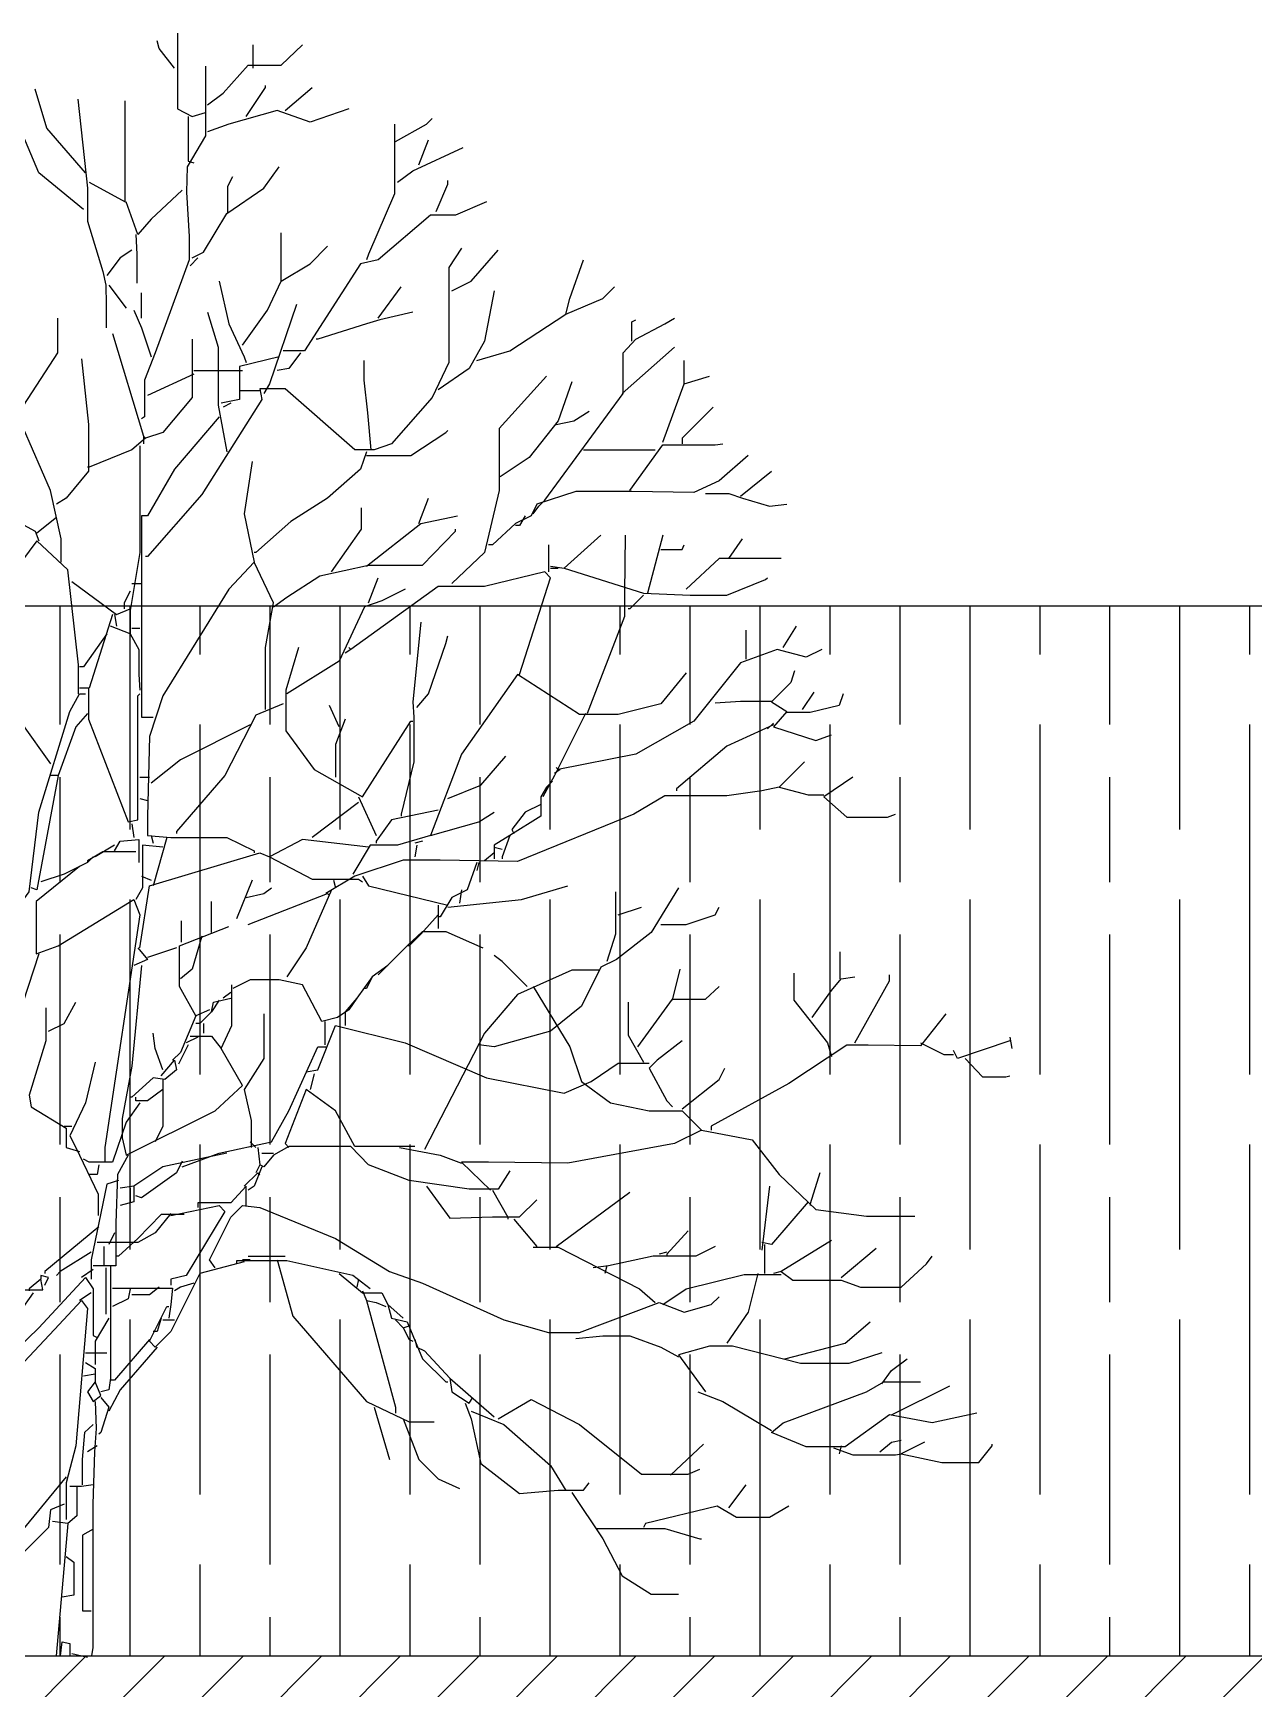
# Model space of a CAD drawing. Header units: centimetres. Extents: x 2004 to 13885, y -3131 to 5891.
# Drawn here: x 3012.3 to 3361.2, y 2763.4 to 3236.4 of the extents above; entities that cross this region are included whole.
import ezdxf

# ---------------------------------------------------------------- set-up
doc = ezdxf.new("R2010")
doc.units = ezdxf.units.CM

msp = doc.modelspace()

# ---------------------------------------------------------------- hatches: boundary and pattern name
at = {"transparency": 33554508}
h = msp.add_hatch(dxfattribs=at)
h.set_pattern_fill('GOST_WOOD', color=256, scale=10)
h.set_pattern_definition([(90, (-8e-06, 418.805), (60, -4e-15), [100, -20]), (90, (20, 398.805), (60, -4e-15), [60, -15, 30, -15]), (90, (40, 368.805), (60, -4e-15), [100, -20])])
h.paths.add_polyline_path([(2004.42, 3072.8), (2004.42, 2472.8), (2204.42, 2472.8), (2204.42, 2492.8), (2354.42, 2492.8), (2354.42, 2742.8), (2204.42, 2742.8), (2204.42, 2772.8), (2354.42, 2772.8), (3654.42, 2772.8), (3804.42, 2772.8), (3804.42, 2742.8), (3654.42, 2742.8), (3654.42, 2492.8), (3804.42, 2492.8), (3804.42, 2472.8), (4004.42, 2472.8), (4004.42, 3072.8)])
h.paths.add_polyline_path([(3154.42, 2742.8), (2854.42, 2742.8), (2854.42, 2492.8), (3154.42, 2492.8)], flags=17)
h = msp.add_hatch(dxfattribs=at)
h.set_pattern_fill('ANSI31', color=256, scale=5)
h.set_pattern_definition([(45, (-8e-06, 418.805), (-11.22532, 11.22532), [])])
h.paths.add_polyline_path([(2804.42, 2492.8), (2804.42, 2742.8), (2774.42, 2742.8), (2774.42, 2492.8)])
h.paths.add_polyline_path([(3154.42, 2492.8), (3184.42, 2492.8), (3184.42, 2742.8), (3154.42, 2742.8)])
h.paths.add_polyline_path([(3654.42, 2742.8), (3624.42, 2742.8), (3624.42, 2492.8), (3654.42, 2492.8)])
h.paths.add_polyline_path([(3654.42, 2742.8), (3804.42, 2742.8), (3804.42, 2772.8), (3654.42, 2772.8), (2354.42, 2772.8), (2204.42, 2772.8), (2204.42, 2742.8), (2354.42, 2742.8)])
h.paths.add_polyline_path([(2354.42, 2492.8), (2384.42, 2492.8), (2384.42, 2742.8), (2354.42, 2742.8)])

# ---------------------------------------------------------------- linework, layer by layer
for p, q in [((2004.42, 3072.8), (4004.42, 3072.8)), ((2354.42, 2772.8), (3654.42, 2772.8))]:
    msp.add_line(p, q)
at = {"color": 84}
for points in [[(3053.59, 3236.38), (3053.59, 3214.79), (3057.75, 3212.57), (3061.62, 3213.68)], [(3052.76, 3226.41), (3048.33, 3231.95), (3047.78, 3234.16)], [(3062.17, 3215.89), (3066.61, 3219.21), (3073.8, 3227.24), (3083.22, 3227.24), (3089.3, 3233.06)], [(3075.19, 3226.41), (3075.19, 3233.06)], [(3061.62, 3226.97), (3061.62, 3207.03), (3056.36, 3198.18), (3056.22, 3190.98), (3056.98, 3178.24), (3056.98, 3171.6), (3047.23, 3145.02), (3044.18, 3137.27), (3044.18, 3126.75), (3043.35, 3126.2)], [(3073.25, 3212.57), (3078.78, 3220.88), (3078.78, 3221.43)], [(3027.29, 3196.51), (3016.22, 3209.25), (3012.9, 3220.32)], [(3025.08, 3217.55), (3027.85, 3192.09), (3027.85, 3182.67), (3032.28, 3168.28), (3033.11, 3164.4), (3033.25, 3158.87), (3033.25, 3152.22)], [(3028.4, 3193.75), (3038.64, 3188.21), (3038.64, 3217)], [(3084.32, 3214.23), (3092.07, 3220.88)], [(3026.74, 3185.99), (3014.01, 3196.51), (3007.92, 3210.91), (3007.92, 3213.12)], [(3056.64, 3212.57), (3056.64, 3199.84), (3058.3, 3199.28)], [(3102.59, 3214.79), (3091.52, 3210.91), (3082.11, 3214.23), (3068.27, 3210.36), (3062.17, 3208.14)], [(3115.88, 3205.37), (3124.74, 3210.36), (3126.4, 3212.02)], [(3115.6, 3210.36), (3115.6, 3190.42), (3108.13, 3173.26), (3107.58, 3171.6)], [(3116.44, 3193.75), (3120.86, 3197.07), (3135.26, 3203.71)], [(3122.52, 3198.73), (3125.29, 3205.93)], [(3057.75, 3172.15), (3061.07, 3173.81), (3067.71, 3184.89), (3078.23, 3192.09), (3082.66, 3198.18)], [(3067.99, 3184.89), (3067.99, 3192.64), (3069.37, 3195.41)], [(3127.51, 3185.44), (3130.83, 3193.19), (3130.83, 3194.3)], [(3054.98, 3191.53), (3046.12, 3183.23), (3042.24, 3178.8), (3038.92, 3188.21)], [(3141.9, 3188.21), (3133.05, 3184.33), (3125.85, 3184.33), (3110.9, 3171.6), (3105.91, 3170.49), (3089.86, 3145.58), (3083.77, 3145.58)], [(3041.69, 3178.8), (3041.97, 3173.26), (3041.97, 3164.96)], [(3083.22, 3165.51), (3083.22, 3179.35)], [(3040.58, 3174.37), (3037.26, 3172.15), (3033.39, 3167.17)], [(3134.71, 3174.92), (3131.11, 3169.38), (3131.11, 3142.26), (3126.4, 3132.29), (3114.77, 3119), (3109.79, 3117.34), (3104.25, 3117.34), (3084.32, 3134.78), (3077.12, 3134.78), (3077.68, 3131.74), (3060.51, 3104.61), (3045.01, 3086.89), (3044.46, 3086.89)], [(3072.14, 3147.24), (3079.34, 3157.2), (3083.22, 3165.51), (3091.52, 3170.49), (3096.5, 3175.48)], [(3131.94, 3162.74), (3137.47, 3165.51), (3145.23, 3174.37)], [(3059.41, 3172.15), (3057.19, 3169.94)], [(3164.6, 3156.1), (3165.71, 3160.53), (3169.59, 3171.6)], [(3065.5, 3165.51), (3068.27, 3153.33), (3072.69, 3143.92), (3073.25, 3142.26)], [(3033.94, 3164.4), (3038.92, 3157.76)], [(3043.35, 3154.99), (3043.35, 3162.19)], [(3110.9, 3154.99), (3117.54, 3163.85)], [(3144.12, 3162.74), (3141.35, 3148.35), (3136.92, 3140.59), (3128.06, 3134.5)], [(3139.13, 3142.81), (3148.55, 3145.58), (3164.6, 3156.1), (3175.12, 3160.53), (3178.44, 3163.85)], [(3041.14, 3157.2), (3043.35, 3152.22), (3046.12, 3143.92)], [(3062.17, 3156.65), (3065.22, 3146.68), (3065.22, 3130.07), (3067.71, 3116.79)], [(3087.64, 3158.87), (3079.89, 3136.16), (3078.23, 3133.4)], [(3120.86, 3156.65), (3111.45, 3154.44), (3107.58, 3153.33), (3093.73, 3148.9), (3093.18, 3148.9)], [(3019.27, 3154.99), (3019.27, 3145.02), (3009.58, 3130.07), (3007.36, 3126.2)], [(3035.05, 3150.56), (3043.9, 3121.22), (3043.9, 3119)], [(3155.19, 3099.07), (3156.85, 3101.28), (3158.51, 3102.94), (3180.94, 3133.4), (3180.94, 3145.02), (3184.54, 3148.9), (3192.84, 3153.33), (3195.61, 3154.99)], [(3183.43, 3148.35), (3183.43, 3153.88), (3184.54, 3154.44)], [(3057.75, 3148.9), (3057.75, 3132.29), (3049.44, 3122.32), (3044.46, 3120.66), (3043.9, 3121.22)], [(3180.66, 3133.4), (3195.61, 3146.68)], [(3026.19, 3143.36), (3028.13, 3124.54), (3028.13, 3111.25), (3021.76, 3103.5), (3018.99, 3101.84)], [(3082.66, 3143.92), (3071.31, 3141.15), (3071.31, 3131.74), (3066.05, 3130.63)], [(3088.75, 3145.02), (3085.43, 3140.59), (3082.11, 3140.04)], [(3108.96, 3117.34), (3107.99, 3127.86), (3106.95, 3137.27), (3106.95, 3142.81)], [(3198.38, 3136.16), (3198.38, 3142.81)], [(3058.3, 3138.93), (3045.01, 3132.84)], [(3058.3, 3140.04), (3072.14, 3140.04)], [(3159.07, 3138.38), (3145.5, 3123.43), (3145.5, 3105.71), (3141.35, 3088), (3131.94, 3079.14)], [(3166.27, 3136.72), (3162.39, 3125.65), (3154.08, 3115.13), (3145.78, 3109.59)], [(3192.29, 3119.56), (3198.38, 3136.16), (3205.57, 3138.38)], [(3077.12, 3134.23), (3071.59, 3134.23)], [(3065.5, 3126.75), (3052.76, 3111.8), (3045.01, 3098.52), (3043.35, 3098.52)], [(3068.82, 3130.63), (3066.61, 3129.52)], [(3161.83, 3124.54), (3166.82, 3125.65), (3171.25, 3128.41)], [(3206.68, 3129.52), (3197.82, 3120.66), (3197.82, 3119)], [(3020.37, 3085.23), (3020.37, 3091.87), (3017.33, 3105.71), (3009.58, 3123.43), (3006.25, 3126.2), (3003.49, 3125.09)], [(3107.58, 3115.68), (3120.31, 3115.68), (3130.28, 3122.32), (3130.83, 3122.88)], [(3044.46, 3120.66), (3040.58, 3117.34), (3028.4, 3112.36), (3027.85, 3112.36)], [(3042.8, 3118.45), (3042.8, 3088), (3040.03, 3071.39), (3040.03, 3064.74), (3034.49, 3066.96)], [(3169.59, 3117.34), (3190.07, 3117.34)], [(3182.88, 3105.71), (3192.29, 3118.72), (3207.24, 3118.72), (3209.45, 3119)], [(3074.91, 3114.02), (3072.69, 3099.07), (3075.46, 3085.23)], [(3107.58, 3116.79), (3105.91, 3111.8), (3096.5, 3103.5), (3085.98, 3096.85), (3076.02, 3088), (3075.46, 3088)], [(3216.65, 3115.68), (3208.34, 3108.48), (3201.15, 3105.16), (3183.43, 3105.44), (3167.37, 3105.44), (3156.3, 3101.84), (3154.64, 3098.52), (3150.21, 3096.3), (3143.56, 3090.21), (3142.46, 3090.21)], [(2972.2, 3068.62), (2972.2, 3090.76), (2981.34, 3111.25), (3012.9, 3094.09), (3014.01, 3091.32)], [(3214.43, 3104.05), (3223.29, 3111.25)], [(3122.52, 3096.3), (3125.29, 3103.5)], [(3204.47, 3104.88), (3211.11, 3104.88), (3214.99, 3103.5), (3222.74, 3101.28), (3227.72, 3101.84)], [(3043.35, 3098.52), (3043.35, 3059.21), (3043.35, 3040.93), (3046.67, 3040.93)], [(3097.61, 3082.46), (3106.19, 3094.64), (3106.19, 3100.73)], [(3107.58, 3084.12), (3123.08, 3096.3), (3133.6, 3098.52)], [(3152.98, 3098.52), (3151.32, 3095.75), (3150.21, 3095.75)], [(3018.99, 3097.96), (3013.45, 3093.53)], [(3081, 3072.49), (3084.88, 3075.26), (3094.29, 3081.35), (3108.13, 3084.4), (3123.63, 3084.4), (3133.05, 3094.09), (3133.05, 3094.64)], [(3025.36, 3047.58), (3025.36, 3055.88), (3022.31, 3083.01), (3013.45, 3091.32), (3000.17, 3073.6), (2999.61, 3073.6)], [(3159.62, 3090.21), (3159.62, 3082.46)], [(3174.57, 3092.98), (3164.05, 3083.57), (3186.75, 3076.37), (3200.04, 3075.82), (3210.56, 3075.82), (3221.63, 3080.24), (3222.18, 3080.8)], [(3181.49, 3092.98), (3181.35, 3076.37), (3181.35, 3069.72), (3170.69, 3042.04)], [(3192.29, 3092.98), (3187.86, 3076.37)], [(3191.73, 3088.83), (3197.82, 3088.83), (3198.38, 3090.21)], [(3211.11, 3086.33), (3214.99, 3091.87)], [(3078.78, 3043.15), (3078.78, 3060.87), (3081, 3073.6), (3075.46, 3085.23), (3068.27, 3077.48), (3049.44, 3047.02), (3045.56, 3035.4), (3045.01, 3012.7), (3045.01, 3007.16), (3051.66, 3006.61), (3067.71, 3006.61), (3075.46, 3002.73), (3075.46, 3002.18)], [(3160.17, 3084.12), (3164.05, 3083.57)], [(3226.06, 3086.33), (3208.34, 3086.33), (3198.93, 3077.48)], [(3023.42, 3079.69), (3036.15, 3070.28), (3040.03, 3071.94)], [(3151.32, 3053.11), (3160.17, 3080.8), (3158.51, 3082.46), (3141.35, 3078.31), (3128.06, 3078.31), (3103.15, 3060.31), (3102.59, 3060.87)], [(3108.13, 3073.6), (3110.9, 3080.8)], [(3160.17, 3083.57), (3162.39, 3083.57)], [(3040.03, 3076.92), (3038.37, 3073.6), (3038.37, 3071.94)], [(3040.58, 3079.14), (3043.35, 3079.14)], [(3118.65, 3077.48), (3112, 3074.15), (3107.02, 3072.49), (3099.83, 3056.99), (3084.88, 3047.58)], [(3186.75, 3075.82), (3182.88, 3071.94), (3182.32, 3071.94)], [(3035.05, 3070.28), (3028.4, 3049.24), (3025.63, 3049.24)], [(3035.6, 3070.28), (3036.15, 3066.96)], [(3040.58, 3066.4), (3042.8, 3066.4)], [(3123.08, 3068.06), (3120.86, 3045.36), (3121.14, 3040.93), (3121.14, 3028.2), (3117.54, 3013.25), (3117.54, 3012.7)], [(3216.1, 3057.54), (3216.1, 3065.85)], [(3226.61, 3060.87), (3230.49, 3066.96)], [(3033.39, 3064.74), (3026.74, 3055.33), (3025.63, 3055.33)], [(3040.03, 3064.74), (3042.52, 3060.31), (3042.52, 3053.11), (3042.8, 3048.69)], [(3088.2, 3060.87), (3084.6, 3048.69), (3084.6, 3037.06), (3092.63, 3025.99), (3106.47, 3018.23), (3120.31, 3039.83), (3120.86, 3039.83)], [(3121.97, 3043.7), (3125.29, 3047.58), (3130.28, 3061.97), (3130.83, 3064.19)], [(3103.15, 3060.31), (3101.49, 3059.21)], [(3237.69, 3060.31), (3233.26, 3058.1), (3224.95, 3060.31), (3214.43, 3056.44), (3201.15, 3039.83), (3184.54, 3030.41), (3162.39, 3025.99), (3161.83, 3026.54)], [(3198.93, 3053.67), (3191.73, 3044.81), (3179.55, 3041.76), (3168.48, 3041.76), (3150.76, 3053.11), (3134.71, 3030.41), (3125.85, 3007.16), (3116.44, 3004.39), (3108.68, 3004.39), (3103.7, 2996.09)], [(3229.94, 3054.22), (3228.83, 3050.9), (3223.29, 3045.36), (3227.72, 3042.6), (3223.85, 3038.17), (3236.03, 3034.29), (3240.46, 3035.95)], [(3004.59, 2983.35), (3008.47, 2987.23), (3011.24, 2991.1), (3014.01, 3013.8), (3022.86, 3042.6), (3025.63, 3047.58), (3027.29, 3047.58)], [(3028.13, 3049.24), (3028.13, 3040.38), (3039.47, 3011.04), (3042.24, 3011.59), (3042.24, 3047.02), (3042.8, 3047.58)], [(3243.78, 3047.58), (3242.67, 3044.26), (3234.37, 3042.32), (3227.72, 3042.32)], [(3232.15, 3043.15), (3235.47, 3048.13)], [(3027.85, 3042.04), (3024.53, 3038.17), (3019.54, 3024.32), (3017.33, 3024.32)], [(3083.77, 3044.81), (3076.02, 3041.49), (3067.16, 3024.32), (3053.32, 3008.27), (3053.32, 3007.71)], [(3099.83, 3038.17), (3097.06, 3044.26)], [(3170.14, 3042.04), (3161.28, 3024.32), (3157.96, 3018.23)], [(3207.24, 3045.09), (3214.43, 3045.5), (3223.29, 3045.5)], [(3009.02, 3039.27), (3017.33, 3027.65)], [(3074.36, 3038.72), (3054.42, 3028.75), (3046.12, 3022.11)], [(3101.49, 3040.38), (3098.72, 3033.18), (3098.72, 3023.77)], [(3223.85, 3038.72), (3210.56, 3032.63), (3196.16, 3020.45), (3196.16, 3019.89)], [(3223.85, 3039.27), (3222.18, 3037.61)], [(3130.83, 3017.68), (3140.24, 3021.56), (3147.44, 3029.86)], [(3232.71, 3028.2), (3225.51, 3021), (3233.81, 3018.79), (3238.24, 3018.79)], [(3019.54, 3024.32), (3013.45, 2991.66), (3011.79, 2992.21)], [(3042.8, 3023.77), (3045.56, 3023.77)], [(3160.73, 3022.66), (3159.07, 3021), (3157.41, 3018.23), (3157.41, 3012.7), (3148.55, 3007.16), (3144.12, 3004.39), (3144.12, 3000.52)], [(3162.94, 3025.99), (3161.28, 3024.88)], [(3246.55, 3023.77), (3238.24, 3018.23), (3244.88, 3012.42), (3256.51, 3012.42), (3258.73, 3013.25)], [(3225.51, 3021), (3220.52, 3019.89), (3210.56, 3018.51), (3192.84, 3018.51), (3183.98, 3013.25), (3150.76, 2999.69), (3128.61, 3000.1), (3118.1, 3000.1), (3104.25, 2995.53), (3095.95, 2990.55)], [(3105.36, 3018.23), (3110.34, 3007.16)], [(3042.8, 3017.68), (3045.01, 3017.13)], [(3105.36, 3016.57), (3092.07, 3006.61)], [(3128.06, 3014.36), (3114.77, 3011.59), (3110.34, 3005.5), (3110.34, 3004.95)], [(3125.85, 3007.16), (3139.69, 3011.04), (3144.12, 3013.8)], [(3157.41, 3016.02), (3152.98, 3013.8), (3149.1, 3008.82), (3149.66, 3007.71)], [(3040.58, 3010.48), (3041.14, 3006.61)], [(3035.6, 3004.39), (3030.06, 3001.07)], [(3035.6, 3002.73), (3037.26, 3005.5), (3042.52, 3006.05), (3042.52, 2999.41)], [(3049.44, 3003.84), (3043.63, 3004.39), (3043.63, 2992.21), (3041.69, 2988.89)], [(3046.12, 3007.16), (3046.67, 3004.95)], [(3050.55, 3006.61), (3046.67, 2992.77)], [(3108.13, 3003.84), (3089.3, 3006.05), (3079.89, 3001.07), (3092.07, 2994.7), (3105.36, 2994.7), (3106.47, 2993.87)], [(3123.63, 3005.5), (3121.42, 3004.95)], [(3121.97, 3004.39), (3121.42, 3001.07)], [(3144.12, 3003.84), (3146.33, 3003.28)], [(3148.55, 3007.16), (3146.33, 3001.07), (3146.33, 3000.52)], [(3029.51, 3001.07), (3027.85, 2999.41), (3021.2, 2996.09), (3014.56, 2993.87)], [(3041.69, 3002.45), (3032.28, 3002.45), (3027.85, 2999.96), (3027.85, 2999.41)], [(3042.8, 2975.05), (3045.56, 2992.77), (3077.12, 3002.18), (3079.89, 3001.07)], [(3139.13, 2999.41), (3136.37, 2991.66), (3131.94, 2989.44), (3128.61, 2983.91), (3128.06, 2983.91)], [(3139.69, 2999.41), (3139.13, 2997.19)], [(3144.12, 3002.18), (3141.35, 2999.96)], [(3025.63, 2998.3), (3013.18, 2988.34), (3013.18, 2973.39), (3019.54, 2975.6), (3041.14, 2988.89), (3042.8, 2984.46), (3032.83, 2918.02), (3032.83, 2914.14)], [(3043.35, 2995.53), (3046.12, 2994.43)], [(3074.91, 2994.43), (3070.48, 2983.35)], [(3098.16, 2994.43), (3098.72, 2992.21)], [(3106.47, 2995.53), (3108.13, 2992.77), (3130.83, 2987.23)], [(3073.25, 2989.44), (3078.23, 2990.55), (3080.45, 2992.21)], [(3073.8, 2981.69), (3096.5, 2990.55), (3097.06, 2990)], [(3097.61, 2991.66), (3090.41, 2975.05), (3084.88, 2966.74)], [(3130.83, 2986.67), (3151.87, 2988.89), (3165.16, 2992.77)], [(3134.71, 2991.66), (3134.15, 2987.78)], [(3196.72, 2992.21), (3188.96, 2979.48), (3179, 2971.73), (3174.57, 2969.51), (3169.03, 2958.44), (3160.17, 2951.24), (3144.12, 2946.81), (3139.69, 2947.36)], [(3178.72, 2991.1), (3178.72, 2978.92), (3176.23, 2971.17)], [(3063.28, 2979.48), (3063.28, 2988.34)], [(3128.06, 2987.23), (3128.06, 2980.58)], [(3179.55, 2984.46), (3186.2, 2986.67)], [(3191.73, 2981.69), (3198.93, 2981.69), (3207.24, 2984.46), (3208.34, 2986.67)], [(3062.73, 2957.33), (3058.85, 2955.67), (3054.15, 2963.97), (3054.15, 2975.6), (3068.27, 2981.14)], [(3054.7, 2976.71), (3054.7, 2982.8)], [(3128.06, 2984.46), (3123.08, 2978.92), (3119.76, 2975.6), (3119.2, 2975.6)], [(3060.51, 2978.37), (3057.75, 2968.96), (3054.42, 2966.19)], [(3110.9, 2967.3), (3119.2, 2975.6), (3123.63, 2979.75), (3130.28, 2979.75), (3140.8, 2975.05)], [(3014.01, 2973.39), (3001.83, 2936.29), (3002.38, 2935.18)], [(3042.24, 2975.05), (3045.01, 2971.73), (3041.14, 2970.06)], [(3053.32, 2975.05), (3045.01, 2972.28)], [(3153.53, 2963.97), (3146.33, 2971.17), (3144.12, 2972.83)], [(3242.95, 2966.19), (3242.95, 2973.94)], [(3043.35, 2970.06), (3040.58, 2941.27), (3037.81, 2926.33), (3037.81, 2920.79), (3038.92, 2915.81), (3064.39, 2928.54), (3072.14, 2935.74), (3066.05, 2946.26), (3069.1, 2952.9), (3069.1, 2964.53)], [(3104.81, 2960.65), (3102.59, 2957.33), (3099.27, 2955.12), (3094.84, 2954.01), (3089.3, 2964.53), (3082.66, 2965.91), (3074.36, 2965.91), (3069.37, 2963.42)], [(3113.67, 2970.06), (3109.24, 2966.74), (3104.81, 2960.65), (3101.49, 2956.78), (3101.49, 2952.9)], [(3109.24, 2966.74), (3107.58, 2963.42), (3107.02, 2963.42)], [(3174.02, 2968.68), (3166.27, 2968.68), (3150.76, 2961.76), (3141.35, 2950.69), (3124.19, 2917.47)], [(3195.05, 2960.1), (3197.27, 2968.96)], [(3229.66, 2967.85), (3229.66, 2960.1), (3239.35, 2947.92), (3240.46, 2944.04)], [(3234.92, 2955.12), (3240.46, 2962.87), (3243.22, 2966.19), (3247.1, 2966.74)], [(3247.1, 2947.92), (3257.07, 2965.64), (3257.07, 2967.3)], [(3068.82, 2962.31), (3066.61, 2960.65)], [(3155.19, 2963.97), (3165.71, 2946.81), (3169.03, 2936.84), (3177.34, 2930.75), (3188.41, 2928.54), (3197.82, 2928.54), (3203.36, 2923), (3195.61, 2919.13), (3165.16, 2913.59), (3142.46, 2913.87), (3134.71, 2913.87), (3143.01, 2905.84)], [(3185.09, 2946.81), (3195.05, 2960.38), (3204.47, 2960.38), (3208.34, 2963.97)], [(3015.94, 2957.88), (3015.94, 2948.47), (3011.24, 2932.97), (3011.79, 2929.65), (3021.76, 2923.56), (3021.76, 2918.02), (3025.63, 2916.91)], [(3016.78, 2951.24), (3021.2, 2953.46), (3024.53, 2959.55)], [(3063.28, 2956.78), (3059.96, 2953.46), (3058.85, 2953.46)], [(3065.5, 2960.1), (3063.28, 2956.78), (3063.84, 2959.55), (3068.82, 2960.65)], [(3182.32, 2959.55), (3182.32, 2950.13), (3186.75, 2942.38)], [(3058.85, 2955.67), (3054.42, 2945.15), (3052.21, 2942.94)], [(3061.07, 2953.46), (3061.07, 2950.69)], [(3078.23, 2956.22), (3078.23, 2943.49), (3072.69, 2934.63), (3074.63, 2925.77), (3074.63, 2918.02)], [(3090.41, 2939.61), (3093.73, 2940.17), (3098.72, 2952.9), (3118.65, 2947.92), (3141.9, 2937.95), (3164.05, 2933.52), (3171.8, 2936.84), (3179.55, 2942.1), (3188.41, 2942.1)], [(3095.67, 2954.01), (3095.67, 2947.36)], [(3273.12, 2956.22), (3265.93, 2947.09), (3250.98, 2947.23), (3244.88, 2947.23), (3228.28, 2936.29), (3206.13, 2924.11), (3206.13, 2923)], [(3049.44, 2940.17), (3047.23, 2946.26), (3046.67, 2950.69)], [(3056.64, 2947.36), (3053.87, 2941.83)], [(3059.41, 2949.58), (3056.08, 2947.92)], [(3057.19, 2949.86), (3063.28, 2949.86), (3066.05, 2946.26)], [(3197.82, 2948.47), (3190.63, 2942.94), (3188.41, 2940.72), (3193.39, 2931.31), (3195.05, 2929.65)], [(3265.93, 2947.92), (3272.57, 2944.6), (3275.34, 2944.6)], [(3291.39, 2948.47), (3276.44, 2943.49), (3275.34, 2945.7)], [(3291.39, 2949.58), (3291.95, 2946.26)], [(3030.06, 2942.38), (3027.29, 2930.75), (3022.86, 2921.34), (3024.53, 2918.02), (3030.89, 2904.73), (3030.89, 2898.64)], [(3048.89, 2938.51), (3052.76, 2942.94), (3053.32, 2940.17), (3050, 2937.4), (3046.67, 2937.95), (3040.58, 2932.42), (3040.03, 2932.42)], [(3054.98, 2912.48), (3065.5, 2916.36), (3080.45, 2919.68), (3085.43, 2928.54), (3093.73, 2946.81), (3095.95, 2946.81)], [(3278.66, 2943.49), (3283.64, 2938.23), (3290.29, 2938.23), (3291.39, 2938.51)], [(3092.63, 2939.06), (3091.52, 2934.63)], [(3197.82, 2929.09), (3208.34, 2937.4), (3210, 2940.72)], [(3049.44, 2934.63), (3045.01, 2931.31), (3041.69, 2931.31), (3041.69, 2932.42)], [(3049.44, 2937.4), (3049.44, 2924.11), (3047.23, 2919.68)], [(3121.42, 2918.3), (3104.25, 2918.3), (3098.72, 2928.54), (3090.41, 2934.63), (3084.32, 2919.13), (3085.43, 2918.02)], [(3042.8, 2930.75), (3038.92, 2925.22), (3035.05, 2913.87), (3028.4, 2913.87), (3026.74, 2914.7)], [(3021.2, 2924.11), (3023.42, 2924.11)], [(3074.36, 2919.68), (3076.02, 2918.02)], [(3203.36, 2923), (3217.76, 2920.23), (3225.51, 2910.27), (3236.03, 2900.3), (3250.42, 2898.36), (3264.26, 2898.36)], [(3039.47, 2915.81), (3036.43, 2910.27), (3036.01, 2896.43), (3036.01, 2884.25), (3029.51, 2884.25)], [(3067.71, 2916.36), (3049.44, 2912.48), (3041.14, 2906.95), (3041.14, 2902.52), (3037.26, 2901.41)], [(3054.98, 2914.14), (3053.32, 2910.82), (3043.35, 2903.62), (3041.69, 2904.18)], [(3076.57, 2918.02), (3077.12, 2913.04), (3076.02, 2910.82)], [(3148.55, 2911.38), (3145.23, 2906.12), (3136.92, 2906.12), (3119.76, 2908.61), (3108.13, 2913.04), (3103.15, 2918.3), (3085.43, 2918.3), (3081, 2915.81), (3078.23, 2912.48), (3077.12, 2913.04)], [(3077.68, 2916.36), (3081, 2916.36)], [(3116.99, 2918.02), (3128.61, 2915.81), (3134.71, 2913.59)], [(3031.17, 2913.04), (3030.62, 2910.27), (3028.4, 2910.27)], [(3072.69, 2906.95), (3076.57, 2910.82), (3077.12, 2910.27)], [(3077.68, 2912.48), (3075.46, 2906.95), (3073.8, 2905.84)], [(3237.13, 2910.82), (3234.37, 2901.96), (3234.37, 2901.41)], [(3036.71, 2908.61), (3033.39, 2907.5), (3028.95, 2885.91), (3028.95, 2880.37)], [(3041.14, 2906.95), (3037.26, 2906.39)], [(3040.03, 2906.39), (3040.03, 2902.52)], [(3073.25, 2901.41), (3073.25, 2906.95), (3068.82, 2902.24), (3059.41, 2902.24), (3059.41, 2900.86)], [(3124.74, 2906.95), (3131.38, 2897.81), (3143.56, 2898.23), (3151.32, 2898.23), (3156.3, 2903.07)], [(3143.56, 2905.84), (3147.99, 2898.09), (3147.99, 2897.53)], [(3161.83, 2889.78), (3182.88, 2905.29)], [(3222.74, 2906.95), (3220.52, 2888.68)], [(3051.66, 2898.64), (3065.5, 2901.41), (3067.16, 2899.75), (3056.08, 2881.48), (3051.66, 2880.37), (3051.66, 2878.71)], [(3064.39, 2883.69), (3062.73, 2885.91), (3068.82, 2898.09), (3072.14, 2901.41), (3077.12, 2900.86), (3098.72, 2892), (3114.22, 2882.59), (3123.63, 2879.26), (3146.89, 2868.74), (3159.62, 2865.14), (3168.48, 2865.14), (3191.18, 2873.73), (3198.38, 2870.96), (3206.13, 2873.17), (3208.34, 2875.39)], [(3233.81, 2902.52), (3223.29, 2890.34), (3220.52, 2890.89)], [(3031.17, 2895.32), (3015.67, 2882.59), (3015.67, 2882.03)], [(3051.66, 2899.2), (3047.23, 2893.66), (3042.24, 2890.89), (3030.62, 2890.89)], [(3055.53, 2898.92), (3048.89, 2898.92), (3042.24, 2892), (3036.71, 2887.01), (3036.15, 2887.01)], [(3149.66, 2897.53), (3156.3, 2889.78)], [(3035.6, 2893.66), (3033.94, 2890.34)], [(3199.49, 2894.21), (3193.39, 2887.57), (3193.39, 2887.01)], [(3221.35, 2890.34), (3221.35, 2882.03)], [(3240.46, 2891.44), (3226.06, 2882.59), (3223.85, 2882.03)], [(3028.95, 2888.12), (3020.1, 2882.59), (3018.99, 2881.48)], [(3032.55, 2889.78), (3032.55, 2884.25)], [(3108.68, 2877.6), (3103.7, 2881.48), (3084.88, 2885.63), (3070.48, 2885.63), (3070.48, 2884.8)], [(3074.36, 2885.91), (3072.14, 2885.91)], [(3073.8, 2887.01), (3082.66, 2887.01), (3084.32, 2887.01)], [(3082.11, 2885.91), (3086.54, 2869.85), (3107.58, 2845.49), (3119.76, 2839.68), (3126.95, 2839.68)], [(3155.19, 2889.51), (3162.39, 2889.51), (3185.64, 2877.6), (3190.07, 2873.73)], [(3207.24, 2889.78), (3201.7, 2887.01), (3189.52, 2887.01), (3176.78, 2884.25), (3172.36, 2883.69)], [(3193.39, 2888.12), (3191.18, 2887.57)], [(3226.06, 2882.59), (3229.38, 2880.09), (3243.22, 2880.09), (3248.76, 2878.16), (3260.39, 2878.16), (3267.59, 2884.8), (3269.25, 2887.01)], [(3243.22, 2880.92), (3253.19, 2889.23)], [(2994.63, 2853.24), (2997.4, 2850.47), (3014.01, 2866.53), (3027.29, 2880.92), (3029.51, 2877.6), (3029.51, 2864.31), (3030.62, 2863.76)], [(3015.67, 2878.71), (3016.78, 2880.92), (3014.56, 2881.48), (3014.56, 2880.37)], [(3029.51, 2883.14), (3026.19, 2880.92)], [(3034.49, 2884.25), (3034.49, 2852.13), (3033.94, 2848.81), (3031.72, 2848.26)], [(3033.11, 2883.69), (3033.11, 2870.41)], [(3072.69, 2885.35), (3059.96, 2882.03), (3051.66, 2865.42), (3047.23, 2860.99), (3045.56, 2862.65), (3050.55, 2872.62), (3051.1, 2872.62)], [(3099.83, 2882.03), (3106.47, 2876.5), (3112, 2876.5), (3113.67, 2873.17), (3114.77, 2869.3), (3119.2, 2868.19), (3123.63, 2857.67), (3130.28, 2851.03), (3130.83, 2851.03)], [(3176.23, 2884.25), (3175.68, 2882.03)], [(3192.29, 2873.17), (3198.93, 2877.6), (3215.54, 2881.75), (3226.06, 2881.75)], [(3219.42, 2882.03), (3216.65, 2870.96), (3210.56, 2862.1)], [(3012.34, 2876.5), (3008.47, 2870.96), (3004.59, 2870.41), (3009.58, 2877.33), (3015.11, 2877.33), (3014.56, 2880.37), (3011.24, 2877.6), (3011.24, 2877.05)], [(3028.95, 2876.5), (3025.63, 2874.28)], [(3035.05, 2877.88), (3052.21, 2877.88), (3051.66, 2873.17), (3051.1, 2869.3)], [(3040.03, 2877.6), (3039.47, 2874.83), (3035.05, 2872.62)], [(3048.33, 2878.16), (3045.56, 2875.94), (3040.58, 2875.94)], [(3058.3, 2879.26), (3054.42, 2878.16), (3052.76, 2877.05)], [(3105.36, 2880.37), (3104.81, 2878.16)], [(3106.47, 2877.05), (3107.58, 2874.28), (3110.34, 2873.73), (3113.11, 2872.62)], [(2996.84, 2846.6), (2999.61, 2846.04), (3018.44, 2865.98), (3026.19, 2874.28), (3027.85, 2872.07), (3024.53, 2832.76), (3021.76, 2822.24), (3021.76, 2811.72)], [(3107.58, 2874.28), (3115.88, 2843.83), (3115.88, 2842.17)], [(3113.67, 2873.17), (3118.1, 2869.3)], [(3033.94, 2869.3), (3030.06, 2862.65), (3030.06, 2856.01)], [(3048.89, 2869.3), (3047.78, 2865.42), (3046.67, 2865.42)], [(3049.44, 2868.74), (3052.76, 2868.74)], [(3115.88, 2868.74), (3118.1, 2866.53), (3119.76, 2867.08)], [(3118.1, 2866.53), (3119.76, 2863.21), (3120.86, 2862.65)], [(3227.17, 2857.67), (3244.33, 2862.1), (3251.53, 2868.19)], [(3045.56, 2863.21), (3035.6, 2851.58), (3034.49, 2851.58)], [(3121.42, 2863.21), (3121.97, 2860.99), (3124.19, 2859.89), (3131.38, 2852.13), (3131.94, 2848.26), (3136.92, 2844.94), (3138.03, 2846.6)], [(3167.37, 2863.48), (3175.12, 2864.18), (3182.88, 2864.18), (3191.73, 2860.99), (3196.72, 2858.22)], [(3027.29, 2859.33), (3033.39, 2859.33)], [(3047.78, 2860.99), (3037.26, 2848.81), (3033.94, 2842.72)], [(3254.85, 2859.33), (3245.44, 2856.29), (3231.6, 2856.29), (3212.22, 2861.27), (3205.57, 2861.27), (3196.72, 2858.78), (3204.47, 2848.26)], [(3254.85, 2850.47), (3257.62, 2854.35), (3262.05, 2857.67)], [(3030.06, 2853.24), (3026.74, 2852.69)], [(3027.29, 2856.56), (3030.06, 2854.9), (3030.06, 2851.03)], [(3030.06, 2851.03), (3027.85, 2848.26), (3029.51, 2845.49), (3031.72, 2847.15), (3030.06, 2851.03)], [(3131.38, 2852.13), (3144.12, 2841.06)], [(3202.25, 2848.26), (3209.45, 2845.49), (3223.29, 2837.18)], [(3281.98, 2842.17), (3269.25, 2839.4), (3257.07, 2841.61), (3244.33, 2832.48), (3233.26, 2832.48), (3223.29, 2836.63), (3226.61, 2839.4), (3250.42, 2848.26), (3255.41, 2851.03), (3265.93, 2851.03)], [(3257.62, 2841.61), (3274.23, 2849.92)], [(3030.06, 2845.49), (3030.34, 2837.74), (3029.92, 2831.09), (3029.44, 2816.15), (3029.44, 2775.17), (3029.03, 2772.8)], [(3031.72, 2846.6), (3033.94, 2843.83), (3031.72, 2836.63), (3031.17, 2836.08)], [(3109.79, 2843.83), (3114.22, 2828.88)], [(3135.81, 2844.94), (3137.47, 2840.51), (3140.24, 2827.77), (3151.32, 2819.19), (3162.39, 2820.16), (3169.59, 2820.16), (3171.25, 2822.24)], [(3145.23, 2840.51), (3154.64, 2846.04), (3168.48, 2838.85), (3186.2, 2824.73), (3199.49, 2824.73), (3202.81, 2826.11)], [(3029.51, 2838.85), (3027.02, 2836.63), (3026.33, 2828.88), (3026.33, 2821.68)], [(3118.1, 2840.51), (3122.52, 2828.88), (3128.06, 2823.34), (3134.15, 2820.57)], [(3137.47, 2842.72), (3146.89, 2838.85), (3160.17, 2827.22), (3164.6, 2820.02)], [(3254.3, 2831.09), (3257.62, 2833.86), (3260.39, 2834.42)], [(3267.03, 2833.86), (3260.39, 2830.54), (3272.01, 2828.05), (3282.54, 2828.05), (3286.41, 2832.76), (3286.41, 2833.31)], [(3030.62, 2832.76), (3027.85, 2831.09)], [(3194.5, 2824.45), (3203.91, 2833.31)], [(3241.01, 2832.2), (3246.55, 2830.26), (3258.73, 2830.26), (3260.39, 2830.54)], [(3243.22, 2832.76), (3242.67, 2830.54)], [(3021.76, 2823.9), (3009.02, 2808.39), (2999.61, 2796.21), (2994.07, 2793.45)], [(3024.8, 2821.13), (3024.8, 2812.82), (3022.31, 2810.61), (3017.88, 2811.16)], [(3029.51, 2821.68), (3026.19, 2821.13), (3022.86, 2821.13)], [(3166.27, 2819.47), (3175.12, 2806.18), (3180.66, 2795.66), (3188.96, 2790.4), (3196.72, 2790.4)], [(3211.11, 2815.04), (3216.1, 2821.68)], [(3021.2, 2816.15), (3017.33, 2814.48), (3016.78, 2809.5), (3008.47, 2801.2)], [(3228.28, 2815.59), (3222.74, 2812.27), (3213.33, 2812.27), (3207.79, 2815.59), (3187.3, 2810.61), (3186.75, 2809.5)], [(3022.31, 2810.61), (3018.96, 2772.8)], [(3029.51, 2808.95), (3026.46, 2807.29), (3026.46, 2785.69), (3028.95, 2785.69)], [(3173.46, 2809.22), (3192.84, 2809.22), (3202.81, 2806.18), (3203.36, 2806.18)], [(3021.76, 2801.2), (3023.97, 2799.54), (3023.97, 2790.12), (3020.65, 2789.57)], [(3020.18, 2772.8), (3020.65, 2776.84), (3022.86, 2776.28), (3022.86, 2772.8)], [(3023.42, 2773.51), (3027.85, 2772.41)], [(3025.63, 2772.96), (3025.63, 2772.8)]]:
    msp.add_lwpolyline(points, dxfattribs=at)

doc.saveas('drawing.dxf')
